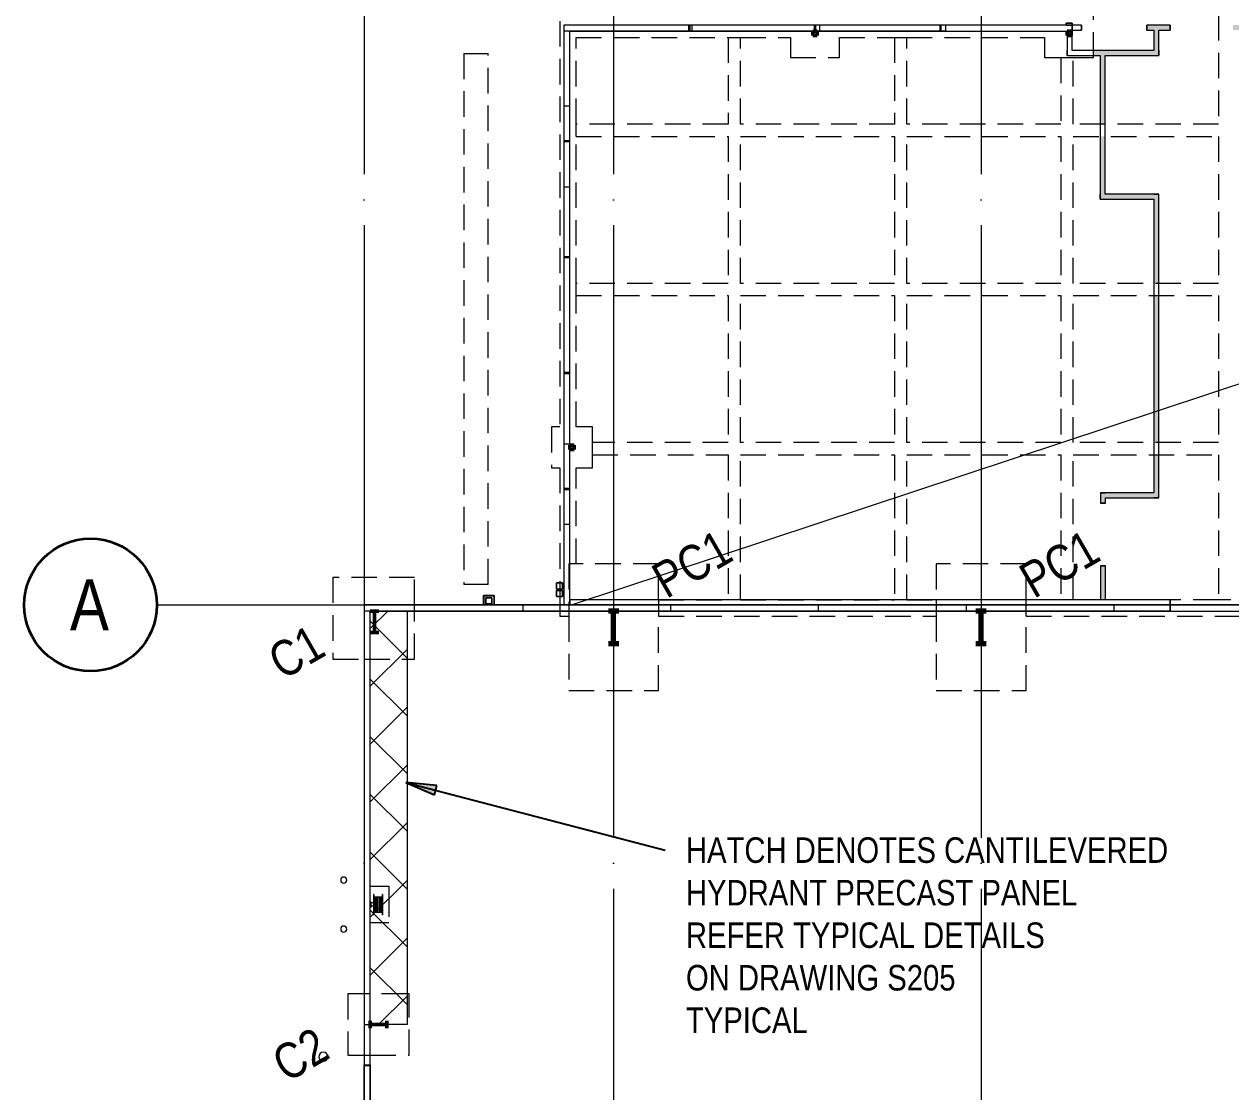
# Model space of a CAD drawing. Header units: millimetres. Extents: x 1606 to 301010, y -5142 to 244250.
# Drawn here: x 52244 to 81801, y 203525 to 229675 of the extents above; entities that cross this region are included whole.
import ezdxf

# ---------------------------------------------------------------- set-up
doc = ezdxf.new("R2010")
doc.units = ezdxf.units.MM
for name, pattern in [('_SGE_Grid Line', [16250, 15000, -625, 0, -625]), ('_SGE_Hidden', [925, 625, -300]), ('Dash', [1250, 750, -500])]:
    doc.linetypes.add(name, pattern=pattern)
for name, color, linetype, lineweight in [('0-1', 7, 'Continuous', 5), ('A-COLS-1', 253, 'Continuous', 9), ('A-COLS-2', 52, 'Continuous', 9), ('A-DETL', 90, 'Continuous', 18), ('A-GENM-1', 253, 'Continuous', 9), ('A-GENM-2', 9, 'Continuous', 9), ('A-GLAZ-CWMG-1', 253, 'Continuous', 9), ('A-WALL-1', 253, 'Continuous', 9), ('A-WALL-2', 113, 'Continuous', 20), ('A-WALL-HDLN', 110, '_SGE_Hidden', 18), ('A-WALL-PATT-2', 111, 'Continuous', 18), ('G-ANNO-TEXT-1', 7, 'Continuous', 25), ('G-ANNO-TEXT-2', 250, 'Continuous', 25), ('I-WALL-1', 253, 'Continuous', 9), ('P-SANR-FIXT-1', 253, 'Continuous', 9), ('P-SANR-FIXT-HDLN-1', 253, 'Dash', 9), ('Q-SPCQ-1', 253, 'Continuous', 9), ('S-BEAM-1', 7, '_SGE_Hidden', 18), ('S-BEAM-HDLN-1', 7, '_SGE_Hidden', 18), ('S-COLS', 52, 'Continuous', 18), ('S-COLS-1', 52, 'Continuous', 70), ('S-COLS-IDEN-1', 171, 'Continuous', 35), ('S-COLS-SYMB', 171, 'Continuous', 50), ('S-FNDN-1', 32, '_SGE_Hidden', 18), ('S-FNDN-HDLN-1', 4, '_SGE_Hidden', 18), ('S-GRID-1', 1, '_SGE_Grid Line', 13), ('S-GRID-IDEN', 1, 'Continuous', 35), ('S-GRID-IDEN-1', 1, 'Continuous', 50)]:
    doc.layers.add(name, color=color, linetype=linetype, lineweight=lineweight)
doc.layers.add('A-WALL-PATT-1', color=254, linetype='Continuous', lineweight=35, transparency=1)
doc.styles.add('Arial Narrow_2', font='ARIALN.TTF', dxfattribs={"height": 1250})
doc.styles.add('Arial Narrow_3', font='ARIALN.TTF', dxfattribs={"height": 875})
doc.styles.add('Arial Narrow_4', font='ARIALN.TTF', dxfattribs={"height": 625})

# ---------------------------------------------------------------- blocks, each defined once
blk = doc.blocks.new('Rectangular Mullion - 150 x 50mm_Aluminium-8366413-WAREHOUSE SLAB PLAN')
at = {"layer": 'A-GLAZ-CWMG-1'}
for p, q in [((-50, 75), (0, 75)), ((-50, -75), (-50, 75)), ((0, 75), (-50, 75)), ((-50, 75), (-50, 55)), ((-50, 55), (-50, 45)), ((-50, 45), (-50, -75)), ((0, 75), (0, -75)), ((0, -75), (0, 75)), ((0, -75), (-50, -75)), ((-50, -75), (0, -75))]:
    blk.add_line(p, q, dxfattribs=at)
blk = doc.blocks.new('WYA_RO_Downpipe Guard_Square _ Circular_Adj Depth - 150 SQ-8178881-WAREHOUSE SLAB PLAN')
at = {"layer": 'P-SANR-FIXT-1'}
for p, q in [((-125, 0), (-211, 0)), ((-211, 0), (-211, -6)), ((-211, -6), (-211, 0)), ((-211, 0), (-125, 0)), ((-125, -225), (-125, 0)), ((-125, 0), (-125, -225)), ((211, 0), (125, 0)), ((125, 0), (125, -225)), ((125, -225), (125, 0)), ((125, 0), (211, 0)), ((211, -6), (211, 0)), ((211, 0), (211, -6)), ((-211, -6), (-131, -6)), ((-131, -6), (-211, -6)), ((-131, -6), (-131, -231)), ((-131, -231), (-131, -6)), ((-131, -231), (131, -231)), ((131, -231), (-131, -231)), ((125, -225), (-125, -225)), ((-125, -225), (125, -225)), ((131, -231), (131, -6)), ((131, -6), (211, -6)), ((211, -6), (131, -6)), ((131, -6), (131, -231))]:
    blk.add_line(p, q, dxfattribs=at)
blk = doc.blocks.new('WYA_RO_DP_Square _ Circular_With Offset - 100 SQ-8178882-WAREHOUSE SLAB PLAN')
at = {"layer": 'A-GENM-2'}
for p, q in [((-75, 75), (-75, -75)), ((75, 75), (-75, 75)), ((-75, 75), (75, 75)), ((-75, -75), (-75, 75)), ((75, -75), (75, 75)), ((75, 75), (75, -75)), ((-75, -75), (75, -75)), ((75, -75), (-75, -75))]:
    blk.add_line(p, q, dxfattribs=at)
blk = doc.blocks.new('SE_Fire_ Hydrant Double - Fire Hydrant_ Double-8297470-WAREHOUSE SLAB PLAN')
at = {"layer": 'Q-SPCQ-1'}
for centre, start, end in [((-300, 600), 360, 180), ((-300, 600), 180, 360), ((-300, -600), 360, 180), ((-300, -600), 180, 360)]:
    blk.add_arc(centre, 75, start, end, dxfattribs=at)
blk = doc.blocks.new('SE_FHR-floor based - SE_FHR-floor based-8309260-WAREHOUSE SLAB PLAN')
at = {"layer": 'P-SANR-FIXT-1'}
for p, q in [((-250, 300), (-250, 290)), ((-250, 300), (250, 300)), ((250, 300), (250, 290)), ((-250, 290), (250, 290)), ((-250, 85), (-250, 75)), ((-250, 85), (250, 85)), ((-250, 75), (250, 75)), ((-189, 85), (-189, 290)), ((-189, 257.5), (189, 257.5)), ((-189, 222.5), (189, 222.5)), ((-189, 187.5), (189, 187.5)), ((-189, 152.5), (189, 152.5)), ((-189, 117.5), (189, 117.5)), ((-70, 15), (-70, 0)), ((-70, 15), (70, 15)), ((-70, 0), (70, 0)), ((-40, 75), (-40, 15)), ((40, 75), (40, 15)), ((70, 15), (70, 0)), ((189, 85), (189, 290)), ((250, 85), (250, 75))]:
    blk.add_line(p, q, dxfattribs=at)
at = {"layer": 'P-SANR-FIXT-HDLN-1'}
for p, q in [((-450, 0), (-450, 450)), ((-450, 450), (450, 450)), ((450, 450), (450, 0)), ((450, 0), (-450, 0))]:
    blk.add_line(p, q, dxfattribs=at)
blk = doc.blocks.new('WYA_RO_DP_Square - 150 Sq-8781090-WAREHOUSE SLAB PLAN')
at = {"layer": 'P-SANR-FIXT-1'}
for p, q in [((75, 75), (-75, 75)), ((-75, 75), (-75, -75)), ((-75, -75), (-75, 75)), ((-75, 75), (75, 75)), ((75, -75), (75, 75)), ((75, 75), (75, -75)), ((-75, -75), (75, -75)), ((75, -75), (-75, -75))]:
    blk.add_line(p, q, dxfattribs=at)
blk = doc.blocks.new('WYA_CO_BOLLARD - 220ø x 1200h-8177647-WAREHOUSE SLAB PLAN')
at = {"layer": 'A-COLS-2'}
for start, end in [(360, 180), (0, 180), (180, 360), (180, 360)]:
    blk.add_arc((0, 0), 110, start, end, dxfattribs=at)
blk = doc.blocks.new('23041_Modscape EF_ Central_V22_rvt-1-WAREHOUSE SLAB PLAN')
at = {"layer": 'A-WALL-PATT-1'}
h = blk.add_hatch(color=256, dxfattribs=at)
h.paths.add_polyline_path([(49515, 229530), (50085, 229530), (50085, 229650), (49515, 229650)])
h.paths.add_polyline_path([(51625, 229530), (51905, 229530), (51905, 229650), (51625, 229650)])
for points in [[(49805, 229030), (49805, 229530), (49685, 229530), (49685, 229030)], [(48375, 228910), (49805, 228910), (49805, 229030), (48210, 229030), (48210, 228910)], [(49685, 225390), (49685, 225510), (48375, 225510), (48375, 225390), (48750, 225390)], [(48499, 218075), (49685, 218075), (49685, 218195), (48499, 218195)]]:
    blk.add_hatch(color=256, dxfattribs=at).paths.add_polyline_path(points)
h = blk.add_hatch(color=256, dxfattribs=at)
h.paths.add_polyline_path([(48495, 225510), (48495, 226925), (48375, 226925), (48375, 225510)])
h.paths.add_polyline_path([(48375, 227225), (48495, 227225), (48495, 228910), (48375, 228910), (48375, 228789)])
h = blk.add_hatch(color=256, dxfattribs=at)
h.paths.add_polyline_path([(49805, 218075), (49805, 219125), (49685, 219125), (49685, 218075)])
h.paths.add_polyline_path([(49685, 219425), (49805, 219425), (49805, 223025), (49685, 223025), (49685, 221135)])
h.paths.add_polyline_path([(49769, 223325), (49805, 223325), (49805, 225510), (49685, 225510), (49685, 223325)])
h = blk.add_hatch(color=256, dxfattribs=at)
h.paths.add_polyline_path([(48379, 215575), (48499, 215575), (48499, 216405), (48379, 216405), (48379, 215807)])
h.paths.add_polyline_path([(48379, 217945), (48499, 217945), (48499, 218195), (48379, 218195)])
at = {"layer": 'A-WALL-1'}
for p, q in [((35385, 229650), (35235, 229650)), ((35235, 229650), (35235, 226820)), ((35385, 229650), (35235, 229650)), ((35235, 229650), (35235, 226820)), ((38300, 229650), (35385, 229650)), ((38300, 229650), (35385, 229650)), ((35385, 226820), (35385, 229500)), ((35385, 226820), (35385, 229500)), ((35385, 229500), (38300, 229500)), ((35385, 229500), (38300, 229500)), ((38300, 229500), (38300, 229650)), ((38300, 229650), (38300, 229500)), ((41375, 229650), (38320, 229650)), ((38320, 229650), (38320, 229500)), ((41375, 229650), (38320, 229650)), ((38320, 229500), (38320, 229650)), ((38320, 229500), (41375, 229500)), ((38320, 229500), (41375, 229500)), ((41375, 229500), (41375, 229650)), ((41375, 229650), (41375, 229500)), ((44450, 229650), (41395, 229650)), ((41395, 229650), (41395, 229500)), ((44450, 229650), (41395, 229650)), ((41395, 229500), (41395, 229650)), ((41395, 229500), (44450, 229500)), ((41395, 229500), (44450, 229500)), ((44450, 229500), (44450, 229650)), ((44450, 229650), (44450, 229500)), ((47685, 229650), (44470, 229650)), ((44470, 229650), (44470, 229500)), ((47535, 229650), (44470, 229650)), ((44470, 229500), (44470, 229650)), ((44470, 229500), (47565, 229500)), ((44470, 229500), (47565, 229500)), ((47685, 229650), (47535, 229650)), ((47565, 229500), (47685, 229500)), ((47565, 229500), (47565, 229030)), ((47685, 229500), (47565, 229500)), ((47565, 229500), (47565, 229030)), ((47685, 229530), (47685, 229650)), ((47915, 229650), (47685, 229650)), ((47685, 229650), (47685, 229530)), ((47915, 229650), (47685, 229650)), ((47685, 229500), (47685, 229530)), ((47685, 229530), (47685, 229500)), ((47685, 229530), (47915, 229530)), ((47685, 229530), (47915, 229530)), ((47685, 229030), (47685, 229500)), ((47685, 229030), (47685, 229500)), ((47915, 229530), (47915, 229650)), ((47915, 229650), (47915, 229530)), ((50085, 229650), (49515, 229650)), ((49515, 229650), (49515, 229530)), ((49515, 229530), (49515, 229650)), ((50085, 229650), (49515, 229650)), ((49515, 229530), (49685, 229530)), ((49515, 229530), (49685, 229530)), ((49685, 229530), (49685, 229030)), ((49685, 229530), (49685, 229030)), ((49805, 229530), (50085, 229530)), ((49805, 229530), (50085, 229530)), ((49805, 229030), (49805, 229530)), ((49805, 229030), (49805, 229530)), ((50085, 229530), (50085, 229650)), ((50085, 229650), (50085, 229530)), ((47565, 229030), (47565, 228910)), ((47565, 228910), (47565, 229030)), ((47565, 228910), (48375, 228910)), ((47565, 228910), (48375, 228910)), ((49685, 229030), (47685, 229030)), ((49685, 229030), (47685, 229030)), ((48375, 228910), (48375, 225510)), ((48375, 228910), (48375, 225510)), ((48495, 225510), (48495, 228910)), ((48495, 225510), (48495, 228910)), ((48495, 228910), (49805, 228910)), ((48495, 228910), (49805, 228910)), ((49805, 228910), (49805, 229030)), ((49805, 229030), (49805, 228910)), ((35235, 226820), (35385, 226820)), ((35385, 226820), (35235, 226820)), ((35385, 226800), (35235, 226800)), ((35235, 226800), (35235, 223980)), ((35235, 226800), (35385, 226800)), ((35235, 226800), (35235, 223980)), ((35385, 223980), (35385, 226800)), ((35385, 223980), (35385, 226800)), ((48375, 225510), (48375, 225390)), ((48375, 225390), (48375, 225510)), ((48375, 225390), (49685, 225390)), ((48375, 225390), (49685, 225390)), ((49685, 225510), (48495, 225510)), ((49685, 225510), (48495, 225510)), ((49805, 225510), (49685, 225510)), ((49685, 225510), (49805, 225510)), ((49685, 225390), (49685, 218195)), ((49685, 225390), (49685, 218195)), ((49805, 218075), (49805, 225510)), ((49805, 218075), (49805, 225510)), ((35235, 223980), (35385, 223980)), ((35385, 223980), (35235, 223980)), ((35385, 223960), (35235, 223960)), ((35235, 223960), (35235, 221140)), ((35235, 223960), (35385, 223960)), ((35235, 223960), (35235, 221140)), ((35385, 221140), (35385, 223960)), ((35385, 221140), (35385, 223960)), ((35235, 221140), (35385, 221140)), ((35385, 221140), (35235, 221140)), ((35385, 221120), (35235, 221120)), ((35235, 221120), (35235, 218301)), ((35235, 221120), (35385, 221120)), ((35235, 221120), (35235, 218301)), ((35385, 218301), (35385, 221120)), ((35385, 218301), (35385, 221120)), ((35235, 218301), (35385, 218301)), ((35385, 218301), (35235, 218301)), ((35385, 218281), (35235, 218281)), ((35235, 218281), (35235, 215450)), ((35235, 218281), (35385, 218281)), ((35235, 218281), (35235, 215450)), ((35385, 215575), (35385, 218281)), ((35385, 215575), (35385, 218281)), ((48499, 218195), (48379, 218195)), ((48379, 218195), (48379, 217945)), ((48379, 218195), (48499, 218195)), ((48379, 218195), (48379, 217945)), ((49685, 218195), (48499, 218195)), ((49685, 218195), (48499, 218195)), ((48379, 217945), (48499, 217945)), ((48499, 217945), (48379, 217945)), ((48499, 218075), (49685, 218075)), ((48499, 218075), (49685, 218075)), ((48499, 217945), (48499, 218075)), ((48499, 217945), (48499, 218075)), ((49685, 218075), (49805, 218075)), ((49805, 218075), (49685, 218075)), ((48499, 216405), (48379, 216405)), ((48379, 216405), (48379, 215575)), ((48379, 216405), (48499, 216405)), ((48379, 216405), (48379, 215575)), ((48499, 215575), (48499, 216405)), ((48499, 215575), (48499, 216405)), ((35385, 215450), (35385, 215575)), ((35385, 215575), (35385, 215450)), ((30495, 215450), (30345, 215450)), ((30345, 215450), (30345, 204185)), ((30345, 215450), (30495, 215450)), ((30345, 215450), (30345, 204185)), ((33189, 215450), (30495, 215450)), ((33189, 215450), (30495, 215450)), ((30495, 204185), (30495, 215300)), ((30495, 204185), (30495, 215300)), ((30495, 215300), (34235, 215300)), ((30495, 215300), (34235, 215300)), ((33275, 215450), (33189, 215450)), ((33275, 215450), (33189, 215450)), ((33525, 215450), (33275, 215450)), ((33525, 215450), (33275, 215450)), ((33611, 215450), (33525, 215450)), ((33611, 215450), (33525, 215450)), ((34235, 215450), (33611, 215450)), ((34235, 215450), (33611, 215450)), ((50085, 215450), (34235, 215450)), ((35235, 215450), (34235, 215450)), ((34235, 215300), (50085, 215300)), ((34235, 215300), (50085, 215300)), ((35235, 215450), (35385, 215450)), ((35385, 215450), (35235, 215450)), ((35385, 215450), (35235, 215450)), ((50085, 215450), (35385, 215450)), ((50085, 215300), (50085, 215450)), ((50085, 215450), (50085, 215300)), ((30345, 204185), (30495, 204185)), ((30345, 204185), (30495, 204185)), ((30345, 203165), (30345, 204185)), ((30345, 204185), (30345, 203165)), ((30495, 203165), (30495, 204185)), ((30495, 204185), (30495, 203165))]:
    blk.add_line(p, q, dxfattribs=at)
at = {"layer": 'I-WALL-1'}
for p, q in [((48379, 215575), (35385, 215575)), ((48379, 215575), (35385, 215575)), ((50085, 215575), (48499, 215575)), ((50085, 215575), (48499, 215575)), ((50085, 215450), (50085, 215575)), ((50085, 215575), (50085, 215450)), ((35385, 215450), (50085, 215450)), ((35385, 215450), (50085, 215450))]:
    blk.add_line(p, q, dxfattribs=at)
at = {"layer": 'A-COLS-1', "rotation": 90}
blk.add_blockref('WYA_CO_BOLLARD - 220ø x 1200h-8177647-WAREHOUSE SLAB PLAN', (29345, 204385), dxfattribs=at)
at = {"layer": 'A-GENM-1', "rotation": 180}
blk.add_blockref('WYA_RO_DP_Square _ Circular_With Offset - 100 SQ-8178882-WAREHOUSE SLAB PLAN', (33400, 215550), dxfattribs=at)
at = {"layer": 'A-GLAZ-CWMG-1', "extrusion": (0, 0, -1), "rotation": 270}
blk.add_blockref('Rectangular Mullion - 150 x 50mm_Aluminium-8366413-WAREHOUSE SLAB PLAN', (-47610, 229650), dxfattribs=at)
at = {"layer": 'P-SANR-FIXT-1'}
for p in [(35130, 215915), (35130, 215730)]:
    blk.add_blockref('WYA_RO_DP_Square - 150 Sq-8781090-WAREHOUSE SLAB PLAN', p, dxfattribs=at)
for name, p, rotation in [('WYA_RO_Downpipe Guard_Square _ Circular_Adj Depth - 150 SQ-8178881-WAREHOUSE SLAB PLAN', (33400, 215450), 180), ('SE_FHR-floor based - SE_FHR-floor based-8309260-WAREHOUSE SLAB PLAN', (30495, 208112), 269.999999999998)]:
    blk.add_blockref(name, p, dxfattribs=dict(at, rotation=rotation))
at = {"layer": 'Q-SPCQ-1'}
blk.add_blockref('SE_Fire_ Hydrant Double - Fire Hydrant_ Double-8297470-WAREHOUSE SLAB PLAN', (30145, 208112), dxfattribs=at)
blk = doc.blocks.new('SGE_SCL-Column-Steel-WB - PC1 - 800WB122-2211175-WAREHOUSE SLAB PLAN')
at = {"layer": 'S-COLS-1'}
for p, q in [((125, 396), (-125, 396)), ((0, -396), (0, 396)), ((-125, -396), (125, -396))]:
    blk.add_line(p, q, dxfattribs=at)
blk = doc.blocks.new('SGE_SCL-Column-Steel-UB - C1 - 530UB82_0-2661401-WAREHOUSE SLAB PLAN')
at = {"layer": 'S-COLS-SYMB'}
for p, q in [((-104.5, 264), (104.5, 264)), ((0, 264), (0, -264)), ((104.5, -264), (-104.5, -264))]:
    blk.add_line(p, q, dxfattribs=at)
blk = doc.blocks.new('SGE_SCL-Column-Steel-UB - C2 - 410UB53_7-2677310-WAREHOUSE SLAB PLAN')
at = {"layer": 'S-COLS-SYMB'}
for p, q in [((-89, 201.5), (89, 201.5)), ((0, 201.5), (0, -201.5)), ((89, -201.5), (-89, -201.5))]:
    blk.add_line(p, q, dxfattribs=at)
blk = doc.blocks.new('SGE_SCL-Column-Steel-SHS - OC1 - 100x6_0 SHS-2753128-WAREHOUSE SLAB PLAN')
at = {"layer": 'S-COLS-SYMB'}
for p, q in [((-50, -50), (-50, 50)), ((-50, 50), (50, 50)), ((50, 50), (50, -50)), ((50, -50), (-50, -50))]:
    blk.add_line(p, q, dxfattribs=at)
blk = doc.blocks.new('SGE_SCL-Column-Steel-SHS - OC1 - 100x6_0 SHS-2753168-WAREHOUSE SLAB PLAN')
at = {"layer": 'S-COLS-SYMB'}
for p, q in [((-50, -50), (-50, 50)), ((-50, 50), (50, 50)), ((50, 50), (50, -50)), ((50, -50), (-50, -50))]:
    blk.add_line(p, q, dxfattribs=at)
blk = doc.blocks.new('SGE_SCL-Column-Steel-SHS - OC1 - 100x6_0 SHS-2787861-WAREHOUSE SLAB PLAN')
at = {"layer": 'S-COLS-SYMB'}
for p, q in [((-50, -50), (-50, 50)), ((-50, 50), (50, 50)), ((50, 50), (50, -50)), ((50, -50), (-50, -50))]:
    blk.add_line(p, q, dxfattribs=at)
blk = doc.blocks.new('SGE Footing-Rectangular - F5-V75-WAREHOUSE SLAB PLAN')
at = {"layer": 'S-FNDN-1'}
for p, q in [((-815, 1000), (-1000, 1000)), ((-1000, 1000), (-1000, -176)), ((1000, 1000), (235, 1000)), ((1000, -1000), (1000, 1000)), ((-1000, -326), (-1000, -1000)), ((-1000, -1000), (1000, -1000))]:
    blk.add_line(p, q, dxfattribs=at)
at = {"layer": 'S-FNDN-HDLN-1'}
for p, q in [((235, 1000), (-814, 1000)), ((-1000, -176), (-1000, -326))]:
    blk.add_line(p, q, dxfattribs=at)
blk = doc.blocks.new('Basic Wall _ 150mm THICK PRECAST HYDRANT - ___-2363111-WAREHOUSE SLAB PLAN')
at = {"layer": 'A-WALL-PATT-2'}
h = blk.add_hatch(dxfattribs=at)
h.set_pattern_fill('FP_1', color=256, style=0, pattern_type=2)
h.set_pattern_definition([(45, (0, 0), (-707.107, 707.107), []), (135, (0, 0), (-707.107, -707.107), [])])
h.paths.add_polyline_path([(31395, 205175), (31395, 215300), (30495, 215300), (30495, 205175), (30979, 205175)])
at = {"layer": 'A-WALL-2'}
for p, q in [((31395, 215300), (31395, 205175)), ((31395, 205175), (30495, 205175))]:
    blk.add_line(p, q, dxfattribs=at)
blk = doc.blocks.new('Grid - 1_Project Grid-1992125-WAREHOUSE SLAB PLAN')
at = {"layer": 'S-GRID-IDEN'}
blk.add_circle((0, 0), 6.5, dxfattribs=at)

msp = doc.modelspace()

# ---------------------------------------------------------------- hatches: boundary and pattern name
at = {"layer": 'G-ANNO-TEXT-2'}
msp.add_hatch(color=256, dxfattribs=at).paths.add_polyline_path([(61596, 211102), (62292, 210798), (62352, 211028)])

# ---------------------------------------------------------------- linework, layer by layer
at = {"layer": 'A-DETL'}
msp.add_line((124063, 234800), (65663, 215450), dxfattribs=at)
at = {"layer": 'A-WALL-2'}
for p, q in [((74821, 229650), (65463, 229650)), ((65463, 229650), (65463, 215450)), ((74821, 229500), (65463, 229500)), ((65613, 215450), (65613, 229500)), ((68609, 229500), (68609, 229650)), ((71729, 229650), (71729, 229500)), ((77913, 229650), (74821, 229650)), ((74821, 229500), (74821, 229650)), ((74821, 229500), (77913, 229500)), ((77913, 229500), (77913, 229650)), ((65613, 227669), (65463, 227669)), ((65463, 225688), (65613, 225688)), ((65613, 219388), (65463, 219388)), ((65613, 217419), (65463, 217419)), ((65463, 215450), (60573, 215450)), ((60573, 215450), (60573, 175453)), ((80313, 215300), (60573, 215300)), ((60723, 175453), (60723, 215300)), ((64463, 215300), (64463, 215450)), ((107743, 215450), (65613, 215450)), ((68084, 215300), (68084, 215450)), ((71704, 215300), (71704, 215450)), ((75325, 215300), (75325, 215450)), ((78945, 215300), (78945, 215450)), ((80313, 215300), (80313, 215450)), ((80313, 215300), (107447, 215300)), ((60573, 205175), (60723, 205175)), ((60573, 204175), (60723, 204175))]:
    msp.add_line(p, q, dxfattribs=at)
at = {"layer": 'G-ANNO-TEXT-2'}
for p, q in [((61596, 211102), (62292, 210798)), ((62352, 211028), (61596, 211102)), ((61596, 211102), (67946, 209446)), ((62292, 210798), (62352, 211028))]:
    msp.add_line(p, q, dxfattribs=at)
at = {"layer": 'S-BEAM-1'}
for p, q in [((81501, 230825), (81501, 227225)), ((65363, 229750), (65363, 219810)), ((65763, 227225), (65763, 229350)), ((65763, 229350), (69488, 229350)), ((69488, 229350), (69488, 227225)), ((69788, 229350), (71014, 229350)), ((69788, 227225), (69788, 229350)), ((72214, 229350), (73563, 229350)), ((73563, 229350), (73563, 227225)), ((73863, 229350), (77238, 229350)), ((73863, 227225), (73863, 229350)), ((63013, 228955), (63613, 228955)), ((63013, 228955), (63013, 215955)), ((63613, 215955), (63613, 228955)), ((77638, 228855), (77638, 227225)), ((77938, 227225), (77938, 228855)), ((69488, 227225), (65763, 227225)), ((73563, 227225), (69788, 227225)), ((77638, 227225), (73863, 227225)), ((81501, 227225), (77938, 227225)), ((65763, 223325), (65763, 226925)), ((65763, 226925), (69488, 226925)), ((69488, 226925), (69488, 223325)), ((69788, 223325), (69788, 226925)), ((69788, 226925), (73563, 226925)), ((73563, 226925), (73563, 223325)), ((73863, 223325), (73863, 226925)), ((73863, 226925), (77638, 226925)), ((77638, 226925), (77638, 223325)), ((77938, 223325), (77938, 226925)), ((77938, 226925), (81501, 226925)), ((81501, 226925), (81501, 223325)), ((69488, 223325), (65763, 223325)), ((73563, 223325), (69788, 223325)), ((77638, 223325), (73863, 223325)), ((81501, 223325), (77938, 223325)), ((65763, 219810), (65763, 223025)), ((65763, 223025), (69488, 223025)), ((69488, 223025), (69488, 219425)), ((69788, 219425), (69788, 223025)), ((69788, 223025), (73563, 223025)), ((73563, 223025), (73563, 219425)), ((73863, 219425), (73863, 223025)), ((73863, 223025), (77638, 223025)), ((77638, 223025), (77638, 219425)), ((77938, 219425), (77938, 223025)), ((77938, 223025), (81501, 223025)), ((81501, 223025), (81501, 219425)), ((69488, 219425), (66163, 219425)), ((73563, 219425), (69788, 219425)), ((77638, 219425), (73863, 219425)), ((81501, 219425), (77938, 219425)), ((66163, 219125), (69488, 219125)), ((69488, 219125), (69488, 215575)), ((69788, 215575), (69788, 219125)), ((69788, 219125), (73563, 219125)), ((73563, 219125), (73563, 215575)), ((73863, 215575), (73863, 219125)), ((73863, 219125), (77638, 219125)), ((77638, 219125), (77638, 215575)), ((77938, 215575), (77938, 219125)), ((77938, 219125), (81501, 219125)), ((81501, 219125), (81501, 215575)), ((65363, 218810), (65363, 215450)), ((65763, 216454), (65763, 218810)), ((63613, 215955), (63013, 215955)), ((67783, 215575), (69488, 215575)), ((69788, 215575), (73563, 215575)), ((73863, 215575), (74583, 215575)), ((77638, 215575), (76783, 215575)), ((81501, 215575), (77938, 215575)), ((65363, 215300), (65363, 215175)), ((65363, 215175), (65583, 215175)), ((67783, 215175), (74583, 215175)), ((76783, 215175), (83583, 215175))]:
    msp.add_line(p, q, dxfattribs=at)
at = {"layer": 'S-BEAM-HDLN-1'}
for p, q in [((69488, 229350), (69788, 229350)), ((73563, 229350), (73863, 229350)), ((77638, 228855), (77938, 228855)), ((65763, 226925), (65763, 227225)), ((65763, 223025), (65763, 223325)), ((66163, 219125), (66163, 219425)), ((65763, 216454), (65583, 216454)), ((65583, 216454), (65583, 215300)), ((67783, 215575), (67783, 215175)), ((69788, 215575), (69488, 215575)), ((73863, 215575), (73563, 215575)), ((74583, 215575), (74583, 215175)), ((76783, 215175), (76783, 215575)), ((77938, 215575), (77638, 215575)), ((81801, 215575), (81501, 215575)), ((65363, 215450), (65363, 215300)), ((65583, 215300), (65583, 215175))]:
    msp.add_line(p, q, dxfattribs=at)
at = {"layer": 'S-FNDN-1'}
for p, q in [((78438, 228855), (78438, 230055)), ((71014, 229350), (71014, 228855)), ((72214, 228855), (72214, 229350)), ((77238, 229350), (77238, 228855)), ((71014, 228855), (72214, 228855)), ((77238, 228855), (77638, 228855)), ((77938, 228855), (78438, 228855)), ((65363, 219810), (65163, 219810)), ((65163, 219810), (65163, 218810)), ((66163, 219810), (65763, 219810)), ((66163, 219425), (66163, 219810)), ((66163, 218810), (66163, 219125)), ((65163, 218810), (65363, 218810)), ((65763, 218810), (66163, 218810)), ((67783, 216454), (65763, 216454)), ((67783, 215575), (67783, 216454)), ((76783, 216454), (74583, 216454)), ((74583, 216454), (74583, 215575)), ((76783, 215575), (76783, 216454)), ((65583, 215175), (65583, 213354)), ((67783, 213354), (67783, 215175)), ((74583, 215175), (74583, 213354)), ((76783, 213354), (76783, 215175)), ((65583, 213354), (67783, 213354)), ((74583, 213354), (76783, 213354)), ((60573, 205925), (60175, 205925)), ((60175, 205925), (60175, 204425)), ((61675, 205925), (61623, 205925)), ((61675, 204425), (61675, 205925)), ((60175, 204425), (60573, 204425)), ((60723, 204425), (61675, 204425))]:
    msp.add_line(p, q, dxfattribs=at)
at = {"layer": 'S-FNDN-HDLN-1'}
for p, q in [((61623, 205925), (60574, 205925)), ((60574, 204425), (60723, 204425))]:
    msp.add_line(p, q, dxfattribs=at)
at = {"layer": 'S-GRID-1'}
for p, q in [((60573, 241000), (60573, 121161)), ((66683, 241000), (66683, 121161)), ((75683, 241000), (75683, 121161)), ((55494, 215450), (278139, 215450))]:
    msp.add_line(p, q, dxfattribs=at)

# ---------------------------------------------------------------- block references
at = {"layer": '0-1'}
msp.add_blockref('23041_Modscape EF_ Central_V22_rvt-1-WAREHOUSE SLAB PLAN', (30228, 0), dxfattribs=at)
at = {"layer": 'A-WALL-HDLN'}
msp.add_blockref('Basic Wall _ 150mm THICK PRECAST HYDRANT - ___-2363111-WAREHOUSE SLAB PLAN', (30228, 0), dxfattribs=at)
at = {"layer": 'S-COLS'}
for name, p in [('SGE_SCL-Column-Steel-SHS - OC1 - 100x6_0 SHS-2753128-WAREHOUSE SLAB PLAN', (71614, 229450)), ('SGE_SCL-Column-Steel-SHS - OC1 - 100x6_0 SHS-2753168-WAREHOUSE SLAB PLAN', (77838, 229450)), ('SGE_SCL-Column-Steel-SHS - OC1 - 100x6_0 SHS-2787861-WAREHOUSE SLAB PLAN', (65663, 219310))]:
    msp.add_blockref(name, p, dxfattribs=at)
for name, p, rotation in [('SGE_SCL-Column-Steel-UB - C1 - 530UB82_0-2661401-WAREHOUSE SLAB PLAN', (60828, 215036), 180), ('SGE_SCL-Column-Steel-UB - C2 - 410UB53_7-2677310-WAREHOUSE SLAB PLAN', (60925, 205175), 269.9999999999999)]:
    msp.add_blockref(name, p, dxfattribs=dict(at, rotation=rotation))
at = {"layer": 'S-COLS-1'}
for p in [(66683, 214904), (75683, 214904)]:
    msp.add_blockref('SGE_SCL-Column-Steel-WB - PC1 - 800WB122-2211175-WAREHOUSE SLAB PLAN', p, dxfattribs=at)
at = {"layer": 'S-FNDN-HDLN-1', "rotation": 180}
msp.add_blockref('SGE Footing-Rectangular - F5-V75-WAREHOUSE SLAB PLAN', (60809, 215124), dxfattribs=at)
at = {"layer": 'S-GRID-IDEN', "xscale": 249.9999999999999, "yscale": 249.9999999999999, "zscale": 249.9999999999999, "rotation": 269.9999999999996}
msp.add_blockref('Grid - 1_Project Grid-1992125-WAREHOUSE SLAB PLAN', (53869, 215450), dxfattribs=at)

# ---------------------------------------------------------------- texts
at = {"layer": 'G-ANNO-TEXT-1', "char_height": 625, "attachment_point": 1, "style": 'Arial Narrow_4'}
for s, insert, width in [('HATCH DENOTES CANTILEVERED', (68454, 209759), 14330.16), ('HYDRANT PRECAST PANEL', (68454, 208717), 11624.47), ('REFER TYPICAL DETAILS', (68454, 207675), 10682.49), ('ON DRAWING S205', (68454, 206633), 7996.83), ('TYPICAL', (68454, 205592), 3627.64)]:
    msp.add_mtext(s, dxfattribs=dict(at, insert=insert, width=width))
at = {"layer": 'S-COLS-IDEN-1', "char_height": 875, "attachment_point": 1, "rotation": 30, "style": 'Arial Narrow_3'}
for s, insert, width in [('PC1', (67538, 216349), 2385.02), ('PC1', (76538, 216349), 2385.02), ('C1', (58137, 214357), 1563.29), ('C2', (58234, 204497), 1563.29)]:
    msp.add_mtext(s, dxfattribs=dict(at, insert=insert, width=width))
at = {"layer": 'S-GRID-IDEN-1', "insert": (53366, 216080), "char_height": 1250, "width": 1182.49, "attachment_point": 1, "style": 'Arial Narrow_2'}
msp.add_mtext('A', dxfattribs=at)

doc.saveas('drawing.dxf')
